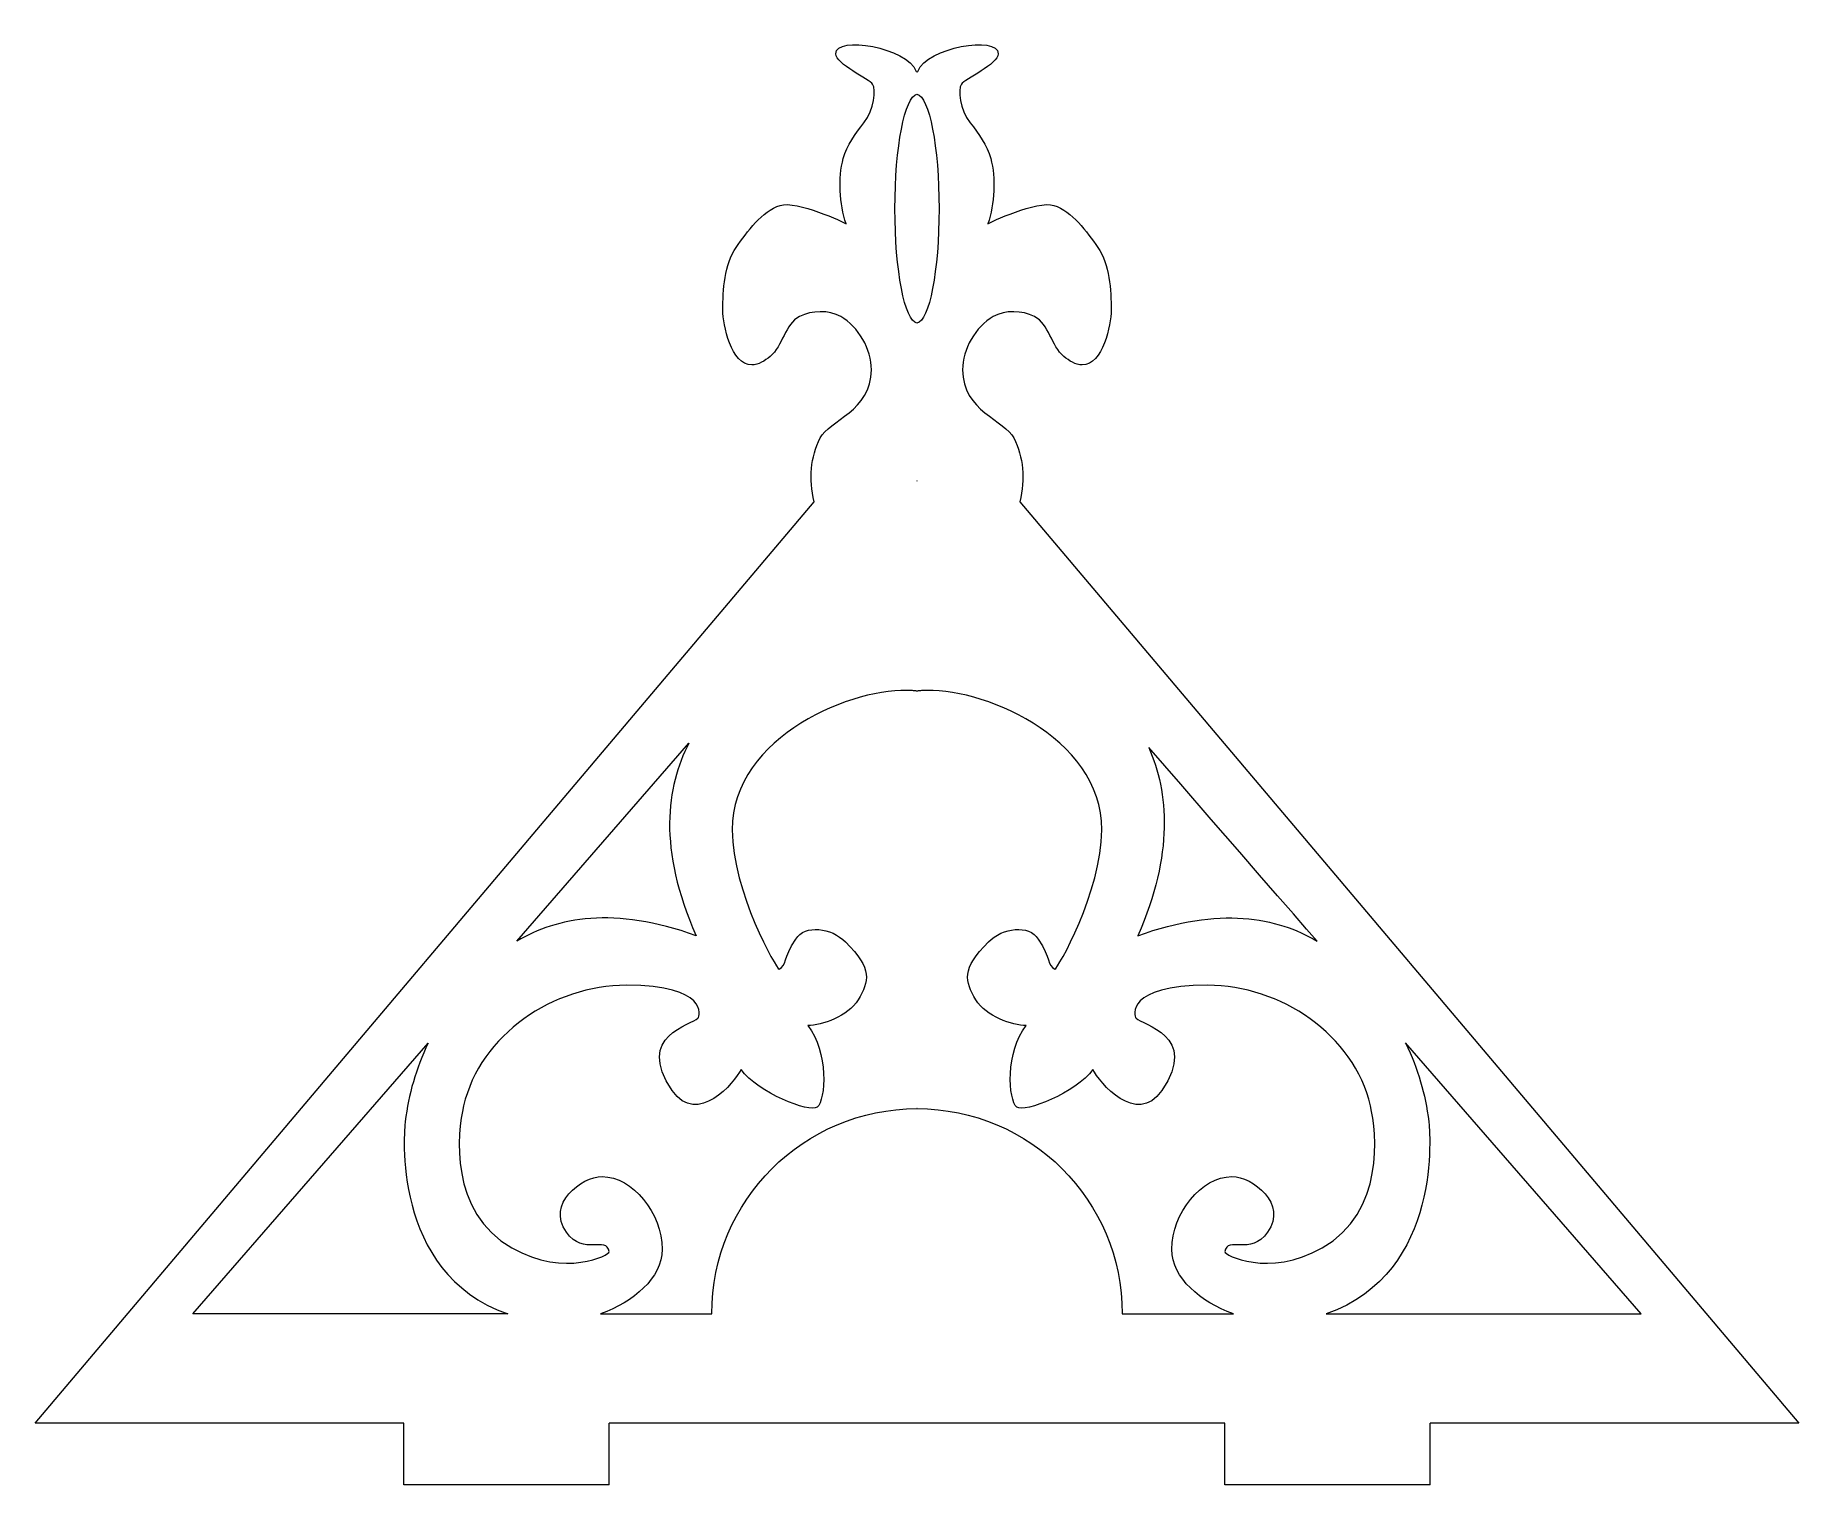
# Model space of a CAD drawing. Header units: millimetres. Extents: x -63.5 to 22.4, y -128.5 to -57.8.
import ezdxf

# ---------------------------------------------------------------- set-up
doc = ezdxf.new("R2010")
doc.units = ezdxf.units.MM

msp = doc.modelspace()

# ---------------------------------------------------------------- linework, layer by layer
at = {"color": 7, "linetype": 'Continuous', "lineweight": 15}
for p, q in [((-20.586, -79.543), (-20.584, -79.543)), ((-20.585, -79.544), (-20.586, -79.543)), ((-20.584, -79.543), (-20.585, -79.544)), ((-63.538, -125.463), (-25.592, -80.555)), ((-15.58, -80.555), (22.367, -125.463)), ((-20.586, -89.78), (-20.585, -89.78)), ((-20.586, -89.78), (-20.586, -89.78)), ((-40.072, -101.964), (-31.695, -92.323)), ((-55.861, -120.133), (-44.393, -106.936)), ((14.689, -120.133), (3.218, -106.93)), ((-20.586, -110.133), (-20.588, -110.133)), ((-20.584, -110.133), (-20.586, -110.133)), ((-40.525, -120.135), (-55.861, -120.133)), ((-35.996, -120.135), (-30.584, -120.133)), ((-10.588, -120.133), (-5.175, -120.135)), ((-0.648, -120.135), (14.689, -120.133)), ((-45.586, -125.463), (-63.538, -125.463)), ((-45.586, -128.463), (-45.586, -125.463)), ((-35.586, -128.463), (-35.586, -125.463)), ((-5.586, -125.463), (-35.586, -125.463)), ((-5.586, -128.463), (-5.586, -125.463)), ((22.367, -125.463), (4.414, -125.463)), ((4.414, -128.463), (4.414, -125.463)), ((-35.586, -128.463), (-45.586, -128.463)), ((4.414, -128.463), (-5.586, -128.463))]:
    msp.add_line(p, q, dxfattribs=at)
at = {"color": 7, "linetype": 'Continuous', "lineweight": 15, "flags": 128}
msp.add_lwpolyline([(-1.099, -101.964), (-1.604, -101.383), (-2.249, -100.641), (-3.017, -99.757), (-3.895, -98.747), (-4.865, -97.63), (-6.253, -96.034), (-7.741, -94.321), (-9.296, -92.531)], dxfattribs=at)
at = {"color": 7, "linetype": 'Continuous', "lineweight": 15}
for points in [[(-24.545, -58.722), (-24.545, -57.822), (-21.05, -58.41), (-20.63, -59.581)], [(-20.542, -59.581), (-20.121, -58.41), (-16.627, -57.822), (-16.627, -58.722)], [(-22.749, -60.204), (-22.9, -59.972), (-24.545, -59.222), (-24.545, -58.722)], [(-16.627, -58.722), (-16.627, -59.222), (-18.271, -59.972), (-18.423, -60.204)], [(-20.63, -59.581), (-20.615, -59.623), (-20.556, -59.623), (-20.542, -59.581)], [(-23.177, -62.09), (-22.663, -61.424), (-22.567, -60.483), (-22.749, -60.204)], [(-18.423, -60.204), (-18.605, -60.483), (-18.508, -61.424), (-17.994, -62.09)], [(-24.177, -63.822), (-24.005, -63.179), (-23.584, -62.617), (-23.177, -62.09)], [(-17.994, -62.09), (-17.588, -62.617), (-17.167, -63.179), (-16.994, -63.822)], [(-24.035, -67.016), (-24.374, -66.026), (-24.436, -64.787), (-24.177, -63.822)], [(-16.994, -63.822), (-16.736, -64.787), (-16.798, -66.026), (-17.137, -67.016)], [(-29.393, -68.161), (-28.864, -67.397), (-28.137, -66.389), (-27.25, -66.113)], [(-27.25, -66.113), (-26.461, -65.869), (-24.116, -66.929), (-24.035, -67.016)], [(-17.137, -67.016), (-17.056, -66.929), (-14.71, -65.869), (-13.922, -66.113)], [(-13.922, -66.113), (-13.034, -66.389), (-12.308, -67.397), (-11.779, -68.161)], [(-30.044, -71.23), (-30.046, -70.229), (-29.963, -68.984), (-29.393, -68.161)], [(-11.779, -68.161), (-11.209, -68.984), (-11.126, -70.229), (-11.128, -71.23)], [(-28.636, -73.891), (-29.636, -73.891), (-30.043, -71.921), (-30.044, -71.23)], [(-24.304, -71.531), (-24.88, -71.198), (-25.709, -71.231), (-26.304, -71.531)], [(-14.868, -71.531), (-15.463, -71.231), (-16.291, -71.198), (-16.868, -71.531)], [(-11.128, -71.23), (-11.129, -71.921), (-11.536, -73.891), (-12.536, -73.891)], [(-26.304, -71.531), (-27.023, -71.893), (-27.12, -72.965), (-27.743, -73.474)], [(-22.804, -74.129), (-22.804, -73.13), (-23.439, -72.03), (-24.304, -71.531)], [(-16.868, -71.531), (-17.733, -72.03), (-18.368, -73.13), (-18.368, -74.129)], [(-13.428, -73.474), (-14.052, -72.965), (-14.149, -71.893), (-14.868, -71.531)], [(-27.743, -73.474), (-27.997, -73.682), (-28.308, -73.891), (-28.636, -73.891)], [(-12.536, -73.891), (-12.864, -73.891), (-13.174, -73.682), (-13.428, -73.474)], [(-25.303, -77.449), (-24.883, -76.603), (-22.804, -76.129), (-22.804, -74.129)], [(-18.368, -74.129), (-18.368, -76.129), (-16.289, -76.603), (-15.868, -77.449)], [(-25.592, -80.555), (-25.871, -79.434), (-25.774, -78.397), (-25.303, -77.449)], [(-15.868, -77.449), (-15.397, -78.397), (-15.301, -79.434), (-15.58, -80.555)], [(-20.807, -89.761), (-23.599, -89.538), (-29.588, -91.953), (-29.588, -96.552)], [(-20.586, -89.78), (-20.66, -89.773), (-20.734, -89.767), (-20.807, -89.761)], [(-20.365, -89.761), (-20.438, -89.767), (-20.512, -89.773), (-20.585, -89.78)], [(-11.584, -96.552), (-11.584, -91.953), (-17.573, -89.538), (-20.365, -89.761)], [(-31.695, -92.323), (-32.807, -94.462), (-33.213, -97.443), (-31.346, -101.707)], [(-9.296, -92.531), (-8.334, -94.722), (-8.074, -97.707), (-9.826, -101.707)], [(-29.588, -96.552), (-29.588, -99.552), (-27.398, -103.382), (-27.308, -103.336)], [(-13.864, -103.336), (-13.773, -103.382), (-11.584, -99.552), (-11.584, -96.552)], [(-31.346, -101.707), (-35.341, -100.264), (-38.124, -100.815), (-40.072, -101.964)], [(-9.826, -101.707), (-5.831, -100.264), (-3.047, -100.815), (-1.099, -101.964)], [(-26.495, -101.867), (-26.03, -101.153), (-24.772, -101.303), (-24.065, -102.01)], [(-17.107, -102.01), (-16.4, -101.303), (-15.142, -101.153), (-14.677, -101.867)], [(-27.308, -103.336), (-26.921, -103.14), (-27.119, -102.828), (-26.495, -101.867)], [(-24.065, -102.01), (-22.748, -103.327), (-22.911, -103.922), (-23.457, -104.834)], [(-17.715, -104.834), (-18.26, -103.922), (-18.424, -103.327), (-17.107, -102.01)], [(-14.677, -101.867), (-14.053, -102.828), (-14.251, -103.14), (-13.864, -103.336)], [(-34.741, -104.119), (-38.295, -104.119), (-41.871, -106.533), (-42.673, -109.995)], [(-31.257, -105.727), (-31.167, -105.62), (-30.741, -104.119), (-34.741, -104.119)], [(-6.431, -104.119), (-10.431, -104.119), (-10.005, -105.62), (-9.915, -105.727)], [(1.502, -109.995), (0.7, -106.533), (-2.877, -104.119), (-6.431, -104.119)], [(-23.457, -104.834), (-23.935, -105.632), (-25.246, -106.081), (-25.896, -106.085)], [(-15.276, -106.085), (-15.926, -106.081), (-17.237, -105.632), (-17.715, -104.834)], [(-32.508, -109.256), (-34.357, -106.549), (-31.528, -106.052), (-31.257, -105.727)], [(-25.896, -106.085), (-24.894, -107.351), (-25.024, -109.727), (-25.449, -110.06)], [(-15.722, -110.06), (-16.148, -109.727), (-16.277, -107.351), (-15.276, -106.085)], [(-9.915, -105.727), (-9.644, -106.052), (-6.815, -106.549), (-8.664, -109.256)], [(-44.393, -106.936), (-45.005, -108.214), (-45.348, -109.415), (-45.516, -110.762)], [(3.218, -106.93), (3.832, -108.209), (4.176, -109.413), (4.344, -110.762)], [(-29.157, -108.229), (-29.461, -108.838), (-31.291, -111.036), (-32.508, -109.256)], [(-25.449, -110.06), (-25.822, -110.353), (-28.328, -109.356), (-29.157, -108.229)], [(-12.015, -108.229), (-12.843, -109.356), (-15.349, -110.353), (-15.722, -110.06)], [(-8.664, -109.256), (-9.88, -111.036), (-11.711, -108.838), (-12.015, -108.229)], [(-45.516, -110.762), (-45.561, -111.121), (-46.249, -118.127), (-40.525, -120.135)], [(-42.673, -109.995), (-42.976, -111.301), (-43.399, -115.182), (-40.321, -116.919)], [(-30.584, -120.133), (-30.584, -114.612), (-26.109, -110.135), (-20.588, -110.133)], [(-20.584, -110.133), (-15.063, -110.135), (-10.588, -114.612), (-10.588, -120.133)], [(-0.851, -116.919), (2.227, -115.182), (1.804, -111.301), (1.502, -109.995)], [(4.344, -110.762), (4.389, -111.121), (5.077, -118.127), (-0.648, -120.135)], [(-37.667, -116.157), (-38.653, -114.767), (-36.93, -113.447), (-35.93, -113.447)], [(-35.93, -113.447), (-34.43, -113.447), (-32.997, -115.23), (-33.004, -116.987)], [(-8.167, -116.987), (-8.174, -115.23), (-6.741, -113.447), (-5.241, -113.447)], [(-5.241, -113.447), (-4.241, -113.447), (-2.519, -114.767), (-3.505, -116.157)], [(-35.581, -117.103), (-35.715, -116.314), (-36.827, -117.339), (-37.667, -116.157)], [(-3.505, -116.157), (-4.344, -117.339), (-5.457, -116.314), (-5.591, -117.103)], [(-40.321, -116.919), (-37.704, -118.395), (-35.554, -117.259), (-35.581, -117.103)], [(-33.004, -116.987), (-33.01, -118.406), (-34.394, -119.547), (-35.996, -120.135)], [(-5.175, -120.135), (-6.778, -119.547), (-8.162, -118.406), (-8.167, -116.987)], [(-5.591, -117.103), (-5.618, -117.259), (-3.468, -118.395), (-0.851, -116.919)]]:
    msp.add_open_spline(points, degree=3, dxfattribs=at)
for points, knots in [([(-20.586, -71.857), (-21.183, -71.748), (-21.661, -69.291), (-21.661, -66.276), (-21.661, -63.262), (-21.183, -60.806), (-20.586, -60.696)], [0, 0, 0, 0, 1, 1, 1, 2, 2, 2, 2]), ([(-20.586, -60.696), (-19.988, -60.806), (-19.511, -63.262), (-19.511, -66.276), (-19.511, -69.291), (-19.989, -71.748), (-20.586, -71.857)], [2, 2, 2, 2, 3, 3, 3, 4, 4, 4, 4])]:
    msp.add_open_spline(points, degree=3, knots=knots, dxfattribs=at)

doc.saveas('drawing.dxf')
